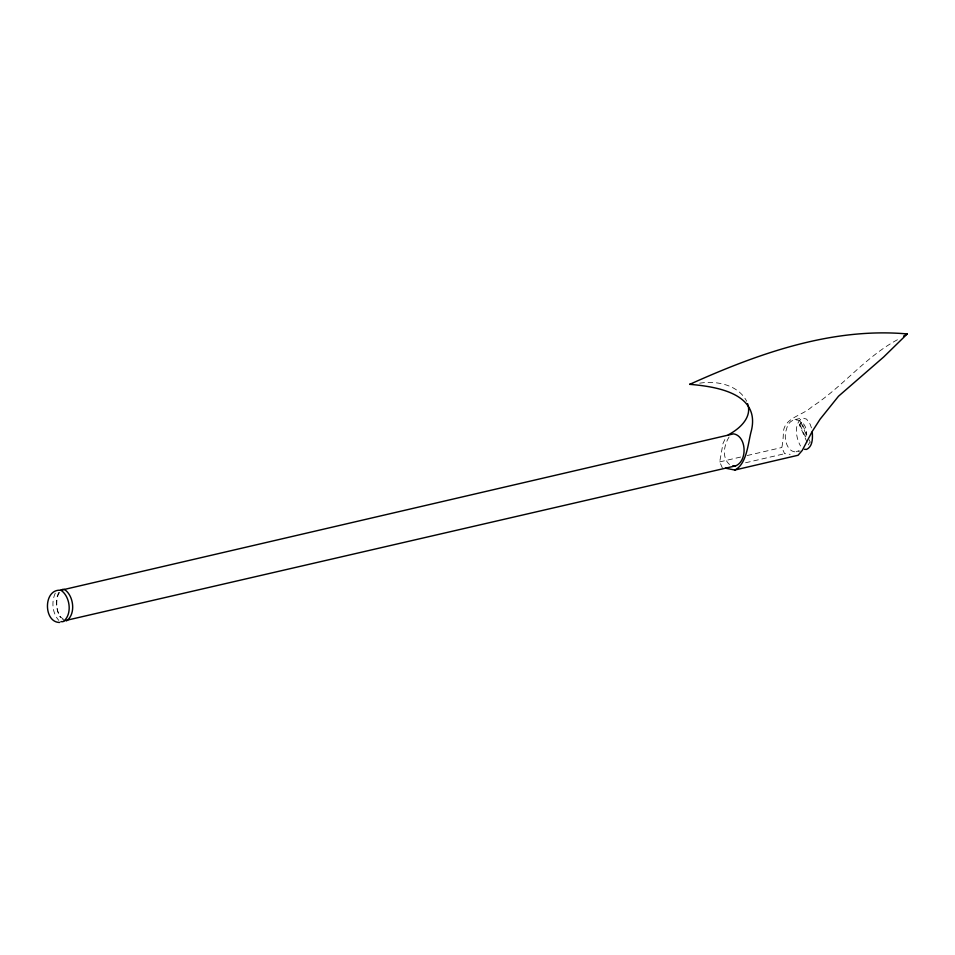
<?xml version="1.0" encoding="UTF-8"?>
<svg xmlns="http://www.w3.org/2000/svg" width="955" height="955" viewBox="0 0 955 955"><rect width="100%" height="100%" fill="white"/><g stroke="black" fill="none" stroke-linecap="round" stroke-linejoin="round"><path stroke-width="0.72" stroke-dasharray="4.78 3.58" d="M805.925 436.208C809.816 421.024 790.286 411.892 786.371 429.655C782.861 438.62 787.851 456.204 800.063 450.915M722.446 468.129L719.7 461.898L723.019 443.407L726.242 436.638M55.295 593.139C51.26 601.757 52.334 613.313 58.852 620.44M58.792 592.327C54.96 600.194 56.011 610.054 60.44 617.467M729.071 437.032C723.878 445.185 721.526 458.137 730.014 464.93M807.059 442.261L799.431 424.963L800.899 422.54L801.532 422.397L806.82 434.37M799.431 424.963L801.532 422.397M808.228 444.923L809.697 442.511M59.747 592.434C56.106 595.848 55.199 609.588 60.356 616.787M897.413 339.753C865.039 357.218 842.215 387.288 811.487 407.117C802.128 415.891 782.993 417.92 783.351 433.666A57.825 31.24 80.8 0 1 781.847 447.501L784.592 453.721A57.825 31.24 80.8 0 1 790.143 454.425M811.452 427.924L810.186 424.295L806.605 419.15L802.463 417.884C793.498 423.662 795.909 437.927 800.517 445.997M796.148 451.822L798.786 450.688M795.038 419.615L802.463 417.884M719.7 461.898L741.378 456.872M747.156 455.535L781.847 447.501M745.568 462.769L784.592 453.721M699.705 383.182C716.716 380.424 738.12 384.817 746.703 401.267M63.758 619.532L60.141 616.548L62.362 619.628M809.16 439.694L810.341 442.356M800.899 422.54L806.76 435.85M800.063 424.82L805.936 438.13"/><path stroke-width="1.43" d="M734.777 470.039C747.168 464.07 747.98 442.404 751.501 430.132C759.905 393.496 716.871 386.584 689.713 384.34C757.578 353.804 831.698 327.183 907.25 333.94L883.673 357.003L838.49 396.241L820.13 419.15L812.12 431.588L802.26 450.414L798.105 455.249L734.777 470.039L725.561 468.177M728.283 434.812C739.313 429.07 752.48 417.562 747.61 403.702M903.561 336.112L907.25 333.94M60.452 590.345L733.571 433.857C746.559 435.969 747.813 461.014 735.637 465.849L64.427 620.786M66.504 620.881C76.102 614.196 73.822 595.598 64.451 589.462L62.373 589.366M59.735 622.445C43.226 622.576 43.106 588.375 60.941 590.274C70.324 596.409 72.604 615.008 62.994 621.693L60.929 621.598M689.713 384.34L692.566 384.006M732.724 465.945L735.637 465.849M804.516 449.304L806.581 449.411C812.884 446.451 812.693 437.891 812.251 431.947"/></g></svg>
